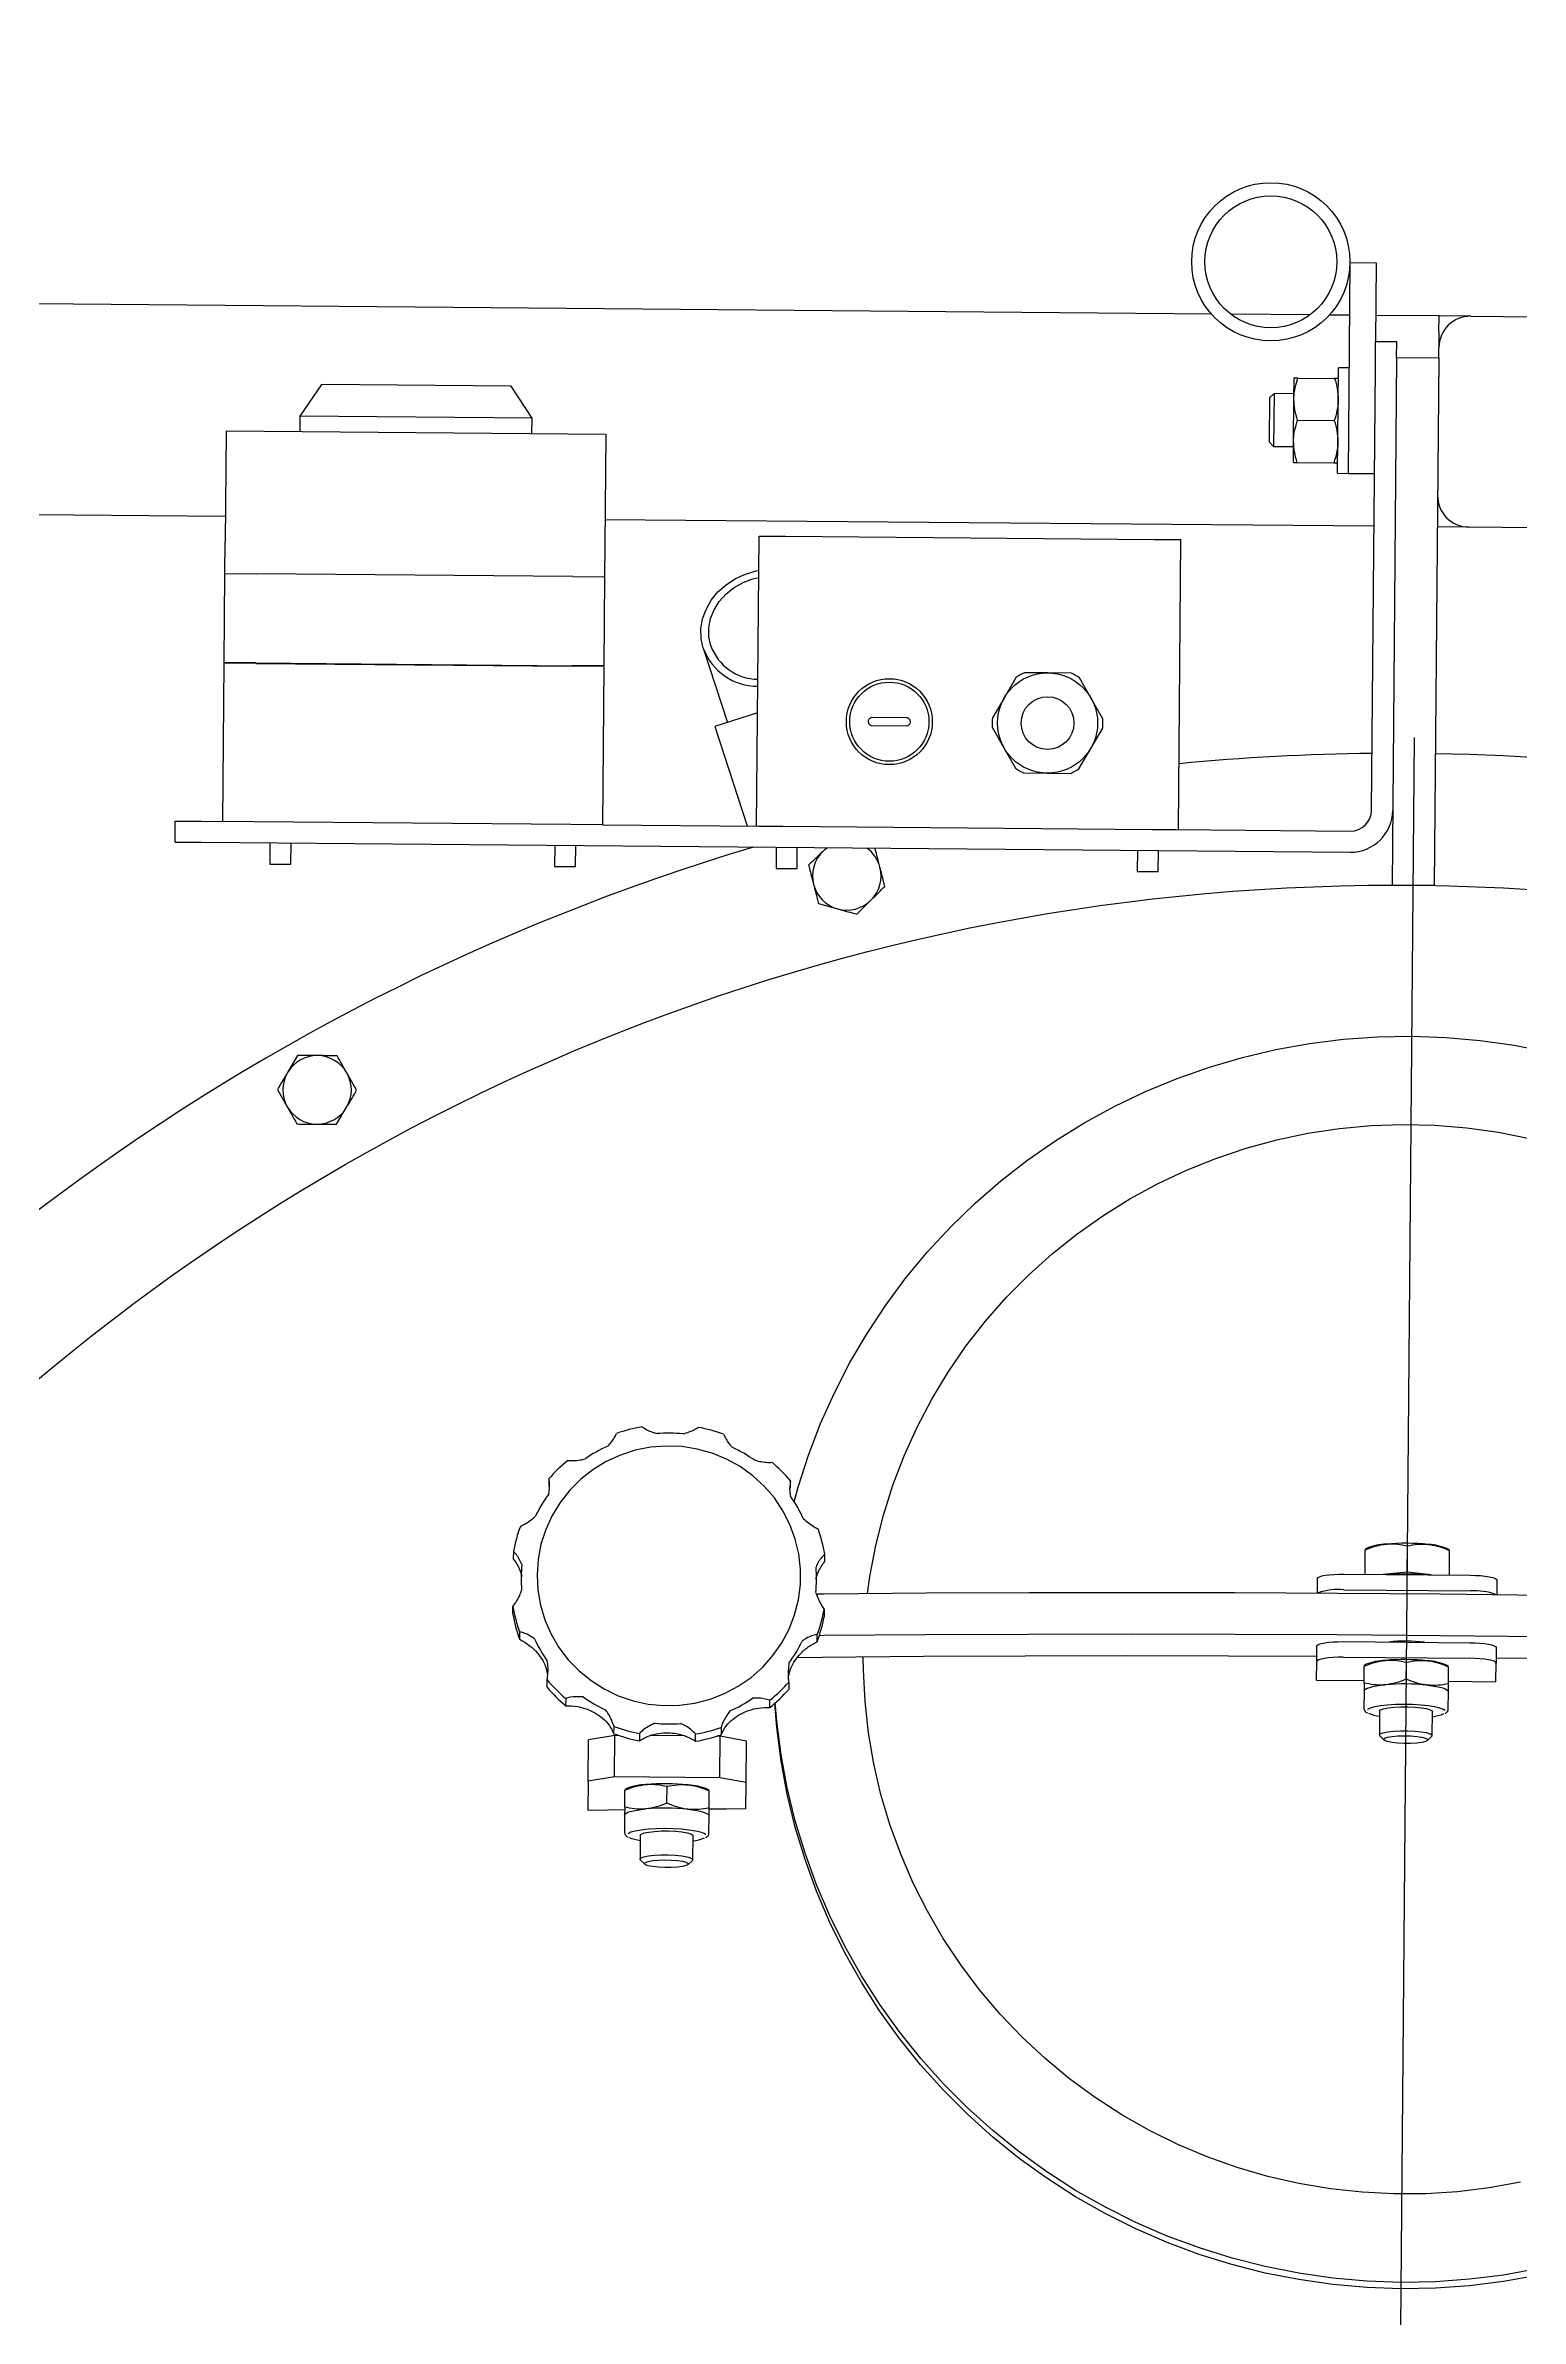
# Model space of a CAD drawing. Header units: inches. Extents: x -955375 to 106222, y -96450 to 64845.
# Drawn here: x 24399.4 to 24684.9, y 46325.5 to 46765.5 of the extents above; entities that cross this region are included whole.
import ezdxf

# ---------------------------------------------------------------- set-up
doc = ezdxf.new("R2010")
doc.units = ezdxf.units.IN
doc.header["$MEASUREMENT"] = 0
doc.linetypes.add('CONTINUA', pattern=[0])
doc.layers.add('ACHUTECH', color=24, linetype='Continuous', lineweight=18)
for name, color, linetype in [('DIBUJO', 2, 'Continuous'), ('GEOMETRIE', 7, 'Continuous'), ('MITTELKREUZE', 4, 'Continuous')]:
    doc.layers.add(name, color=color, linetype=linetype)
doc.styles.get("Standard").update_dxf_attribs({"font": 'isocp2.shx'})
doc.dimstyles.new('SUPERPEQUEÑA', dxfattribs={"dimtxt": 0.1, "dimasz": 0.05, "dimexe": 0.1, "dimexo": 0.15, "dimgap": 0.05, "dimtad": 1, "dimzin": 0, "dimdsep": 46, "dimtxsty": 'Standard', "dimblk1": 'CRUZZ', "dimblk2": 'CRUZZ', "dimsah": 1, "dimcen": 0.03, "dimse1": 1, "dimse2": 1, "dimclrd": 109, "dimclre": 4, "dimclrt": 173, "dimadec": 0, "dimazin": 0, "dimtfac": 1, "dimtix": 1, "dimtmove": 1, "dimatfit": 3, "dimldrblk": 'CRUZZ', "dimfxl": 1, "dimtolj": 1, "dimtzin": 0, "dimlwd": -1, "dimarcsym": 0})

# ---------------------------------------------------------------- blocks, each defined once
blk = doc.blocks.new('CRUZ')
at = {"layer": 'DIBUJO', "color": 7, "lineweight": -3}
for p, q in [((-0.22, 0), (0.22, 0)), ((0, 0.22), (0, -0.22))]:
    blk.add_line(p, q, dxfattribs=at)
at = {"layer": 'DIBUJO', "color": 7, "lineweight": -3, "const_width": 0.05}
blk.add_lwpolyline([(-0.03, 0, 1), (0.03, 0, 1)], format="xyb", close=True, dxfattribs=at)
blk = doc.blocks.new('CRUZZ')
at = {"layer": 'DIBUJO', "color": 3, "xscale": 10, "yscale": 10, "zscale": 10}
blk.add_blockref('CRUZ', (0, 0), dxfattribs=at)
blk = doc.blocks.new('*D185')
at = {"layer": 'ACHUTECH', "color": 7, "ltscale": 500, "transparency": 16777216}
blk.add_line((5118.65, 54499.15), (5118.65, 25409.93), dxfattribs=at)
at = {"layer": 'Defpoints', "color": 0, "linetype": 'CONTINUA', "ltscale": 500, "transparency": 16777216}
for p in [(26169.23, 54499.2), (5118.65, 25409.88), (6592.24, 25409.88)]:
    blk.add_point(p, dxfattribs=at)
at = {"layer": 'ACHUTECH', "color": 7, "linetype": 'CONTINUA', "ltscale": 500, "transparency": 16777216, "xscale": 0.05, "yscale": 0.05, "zscale": 0.05}
for p, rotation in [((5118.65, 54499.2), 90), ((5118.65, 25409.88), 270)]:
    blk.add_blockref('CRUZZ', p, dxfattribs=dict(at, rotation=rotation))
at = {"layer": 'ACHUTECH', "color": 7, "linetype": 'CONTINUA', "lineweight": 13, "ltscale": 500, "transparency": 16777216, "insert": (5118.56, 39954.54), "char_height": 0.15, "attachment_point": 5, "rotation": 90}
blk.add_mtext('\\A1;29089.32', dxfattribs=at)
blk = doc.blocks.new('SW_CENTERMARKSYMBOL_1')
at = {"layer": 'MITTELKREUZE', "color": 0, "linetype": 'Continuous'}
blk.add_line((0, -6), (0, -428), dxfattribs=at)

msp = doc.modelspace()

# ---------------------------------------------------------------- linework, layer by layer
at = {"layer": 'GEOMETRIE', "linetype": 'Continuous'}
for p, q in [((24651.905, 46723.49), (24651.554, 46682.664)), ((24651.905, 46723.49), (24657.008, 46723.447)), ((24657.008, 46723.447), (24656.877, 46708.137)), ((24625.096, 46713.513), (24143.09, 46717.657)), ((24644.162, 46713.35), (24628.852, 46713.481)), ((24651.817, 46713.284), (24647.919, 46713.317)), ((24669.169, 46713.135), (24656.921, 46713.24)), ((24669.142, 46710.073), (24669.116, 46707.011)), ((24669.142, 46710.073), (24669.169, 46713.135)), ((24675.293, 46713.082), (24669.169, 46713.135)), ((24675.293, 46713.082), (24744.698, 46712.485)), ((24656.833, 46703.033), (24656.877, 46708.137)), ((24660.959, 46708.101), (24656.877, 46708.137)), ((24660.933, 46705.039), (24660.056, 46602.972)), ((24660.933, 46705.039), (24660.959, 46708.101)), ((24669.099, 46704.969), (24660.933, 46705.039)), ((24669.099, 46704.969), (24668.221, 46602.902)), ((24669.099, 46704.969), (24669.116, 46707.011)), ((24641.062, 46697.044), (24641.097, 46701.127)), ((24641.826, 46701.121), (24648.941, 46701.06)), ((24649.513, 46682.681), (24649.688, 46703.095)), ((24651.73, 46703.077), (24649.688, 46703.095)), ((24656.097, 46617.461), (24656.833, 46703.033)), ((24452.82, 46699.847), (24448.685, 46693.758)), ((24489.564, 46699.531), (24452.82, 46699.847)), ((24493.594, 46693.372), (24489.564, 46699.531)), ((24636.368, 46697.258), (24636.295, 46688.746)), ((24637.223, 46698.098), (24636.368, 46697.258)), ((24637.223, 46698.098), (24637.135, 46687.891)), ((24641.071, 46698.065), (24637.223, 46698.098)), ((24640.992, 46688.879), (24641.062, 46697.044)), ((24448.685, 46693.758), (24448.658, 46690.696)), ((24493.594, 46693.372), (24448.685, 46693.758)), ((24493.568, 46690.31), (24493.594, 46693.372)), ((24641.756, 46692.955), (24648.871, 46692.894)), ((24434.369, 46690.819), (24434.185, 46669.385)), ((24507.857, 46690.187), (24434.369, 46690.819)), ((24507.857, 46690.187), (24507.673, 46668.753)), ((24636.295, 46688.746), (24637.135, 46687.891)), ((24637.135, 46687.891), (24640.983, 46687.858)), ((24640.957, 46684.796), (24640.992, 46688.879)), ((24641.686, 46684.79), (24648.801, 46684.729)), ((24649.513, 46682.681), (24651.554, 46682.664)), ((24651.554, 46682.664), (24656.657, 46682.62)), ((24434.227, 46674.324), (24142.739, 46676.83)), ((24656.57, 46672.413), (24507.715, 46673.693)), ((24537.063, 46614.401), (24537.545, 46670.538)), ((24537.545, 46670.538), (24542.649, 46670.494)), ((24542.649, 46670.494), (24614.096, 46669.88)), ((24614.096, 46669.88), (24619.199, 46669.836)), ((24618.716, 46613.699), (24619.199, 46669.836)), ((24674.942, 46672.255), (24668.818, 46672.308)), ((24744.347, 46671.659), (24674.942, 46672.255)), ((24434.132, 46663.261), (24434.185, 46669.385)), ((24507.673, 46668.753), (24507.62, 46662.629)), ((24433.984, 46646.011), (24434.132, 46663.261)), ((24434.132, 46663.261), (24440.256, 46663.208)), ((24501.496, 46662.682), (24440.256, 46663.208)), ((24501.496, 46662.682), (24507.62, 46662.629)), ((24507.62, 46662.629), (24507.472, 46645.38)), ((24526.747, 46648.804), (24531.424, 46634.426)), ((24433.72, 46615.289), (24433.983, 46645.909)), ((24440.107, 46645.857), (24433.983, 46645.909)), ((24440.108, 46645.959), (24433.984, 46646.011)), ((24434.085, 46645.908), (24434.086, 46646.01)), ((24440.107, 46645.857), (24501.347, 46645.33)), ((24440.108, 46645.959), (24501.348, 46645.432)), ((24507.471, 46645.278), (24501.347, 46645.33)), ((24507.472, 46645.38), (24501.348, 46645.432)), ((24507.471, 46645.278), (24507.208, 46614.657)), ((24507.369, 46645.278), (24507.37, 46645.38)), ((24587.336, 46643.185), (24585.019, 46639.252)), ((24593.458, 46644.028), (24588.894, 46644.067)), ((24598.023, 46643.989), (24593.458, 46644.028)), ((24601.814, 46639.108), (24599.566, 46643.08)), ((24585.019, 46639.252), (24582.703, 46635.319)), ((24604.062, 46635.135), (24601.814, 46639.108)), ((24537.251, 46636.321), (24528.997, 46633.636)), ((24566.079, 46635.332), (24559.444, 46635.389)), ((24528.997, 46633.636), (24535.249, 46614.416)), ((24559.431, 46633.858), (24566.066, 46633.801)), ((24582.688, 46633.528), (24584.936, 46629.556)), ((24601.731, 46629.411), (24604.047, 46633.345)), ((24584.936, 46629.556), (24587.184, 46625.583)), ((24599.414, 46625.478), (24601.731, 46629.411)), ((24588.727, 46624.675), (24593.292, 46624.635)), ((24593.292, 46624.635), (24597.856, 46624.596)), ((24424.499, 46611.285), (24424.534, 46615.368)), ((24424.534, 46615.368), (24429.637, 46615.324)), ((24429.637, 46615.324), (24433.72, 46615.289)), ((24439.844, 46615.236), (24433.72, 46615.289)), ((24501.084, 46614.71), (24439.844, 46615.236)), ((24507.208, 46614.657), (24501.084, 46614.71)), ((24507.208, 46614.657), (24537.489, 46614.397)), ((24537.489, 46614.397), (24542.166, 46614.357)), ((24542.166, 46614.357), (24613.613, 46613.743)), ((24613.613, 46613.743), (24618.29, 46613.703)), ((24618.29, 46613.703), (24651.98, 46613.413)), ((24424.499, 46611.285), (24429.602, 46611.241)), ((24429.602, 46611.241), (24651.944, 46609.33)), ((24442.871, 46611.127), (24442.836, 46607.045)), ((24446.918, 46607.01), (24446.953, 46611.092)), ((24497.987, 46610.654), (24497.952, 46606.571)), ((24502.034, 46606.536), (24502.07, 46610.619)), ((24540.855, 46610.285), (24540.82, 46606.202)), ((24544.903, 46606.167), (24544.938, 46610.25)), ((24550.591, 46610.201), (24549.865, 46609.488)), ((24610.771, 46609.684), (24610.736, 46605.602)), ((24614.819, 46605.566), (24614.854, 46609.649)), ((24442.836, 46607.045), (24446.918, 46607.01)), ((24497.952, 46606.571), (24502.034, 46606.536)), ((24540.82, 46606.202), (24544.903, 46606.167)), ((24610.736, 46605.602), (24614.819, 46605.566)), ((24549.052, 46599.386), (24552.744, 46598.363)), ((24556.435, 46597.34), (24559.167, 46600.025)), ((24668.221, 46602.902), (24660.056, 46602.972)), ((24448.22, 46569.986), (24446.276, 46566.685)), ((24459.654, 46563.253), (24457.767, 46566.587)), ((24444.332, 46563.385), (24446.219, 46560.051)), ((24455.766, 46556.652), (24457.71, 46559.952)), ((24496.861, 46488.031), (24496.849, 46486.614)), ((24543.615, 46486.212), (24543.628, 46487.629)), ((24489.988, 46473.967), (24489.976, 46472.549)), ((24550.246, 46472.031), (24550.258, 46473.449)), ((24654.826, 46469.541), (24654.867, 46474.303)), ((24655.26, 46474.632), (24654.868, 46474.424)), ((24662.995, 46469.939), (24663.039, 46475.051)), ((24671.199, 46474.284), (24670.81, 46474.498)), ((24671.157, 46469.401), (24671.198, 46474.162)), ((24645.608, 46465.931), (24645.632, 46468.734)), ((24650.743, 46469.577), (24675.239, 46469.366)), ((24662.995, 46469.939), (24658.323, 46469.511)), ((24667.659, 46469.431), (24662.995, 46469.939)), ((24680.335, 46468.436), (24680.311, 46465.632)), ((24489.884, 46461.856), (24489.896, 46463.274)), ((24550.166, 46462.756), (24550.154, 46461.338)), ((24650.717, 46466.561), (24675.213, 46466.35)), ((24491.177, 46458.401), (24491.165, 46456.983)), ((24548.79, 46456.488), (24548.802, 46457.906)), ((24645.494, 46452.652), (24645.52, 46455.667)), ((24650.631, 46456.509), (24675.127, 46456.299)), ((24680.223, 46455.369), (24680.197, 46452.353)), ((24645.464, 46449.107), (24645.494, 46452.652)), ((24650.605, 46453.494), (24675.101, 46453.283)), ((24654.645, 46448.499), (24654.673, 46451.787)), ((24655.066, 46452.116), (24654.674, 46451.908)), ((24662.817, 46449.247), (24662.846, 46452.535)), ((24671.005, 46451.768), (24670.617, 46451.982)), ((24670.976, 46448.359), (24671.004, 46451.646)), ((24680.166, 46448.809), (24680.197, 46452.353)), ((24496.515, 46447.675), (24496.527, 46449.093)), ((24500.11, 46445.504), (24500.098, 46444.086)), ((24539.636, 46443.746), (24539.649, 46445.164)), ((24543.293, 46448.691), (24543.281, 46447.273)), ((24645.463, 46449.045), (24645.464, 46449.107)), ((24645.463, 46449.045), (24654.649, 46448.966)), ((24654.632, 46446.962), (24654.603, 46443.585)), ((24670.934, 46443.444), (24670.963, 46446.822)), ((24670.98, 46448.825), (24680.166, 46448.747)), ((24680.166, 46448.747), (24680.166, 46448.809)), ((24657.66, 46443.056), (24657.621, 46438.422)), ((24667.827, 46438.334), (24667.867, 46442.968)), ((24504.432, 46429.486), (24504.501, 46437.527)), ((24509.612, 46438.37), (24504.501, 46437.527)), ((24509.455, 46438.658), (24509.468, 46440.076)), ((24509.543, 46430.328), (24509.612, 46438.37)), ((24510.302, 46438.364), (24509.612, 46438.37)), ((24514.393, 46438.731), (24514.381, 46437.313)), ((24523.172, 46438.253), (24516.409, 46438.311)), ((24525.239, 46437.22), (24525.251, 46438.638)), ((24530.025, 46438.194), (24529.335, 46438.2)), ((24529.956, 46430.153), (24530.025, 46438.194)), ((24535.121, 46437.264), (24530.025, 46438.194)), ((24530.199, 46439.898), (24530.187, 46438.48)), ((24535.052, 46429.223), (24535.121, 46437.264)), ((24657.699, 46438.265), (24658.526, 46437.45)), ((24666.905, 46437.378), (24667.746, 46438.179)), ((24504.432, 46429.486), (24504.383, 46423.847)), ((24509.543, 46430.328), (24504.432, 46429.486)), ((24529.956, 46430.153), (24509.543, 46430.328)), ((24511.534, 46424.465), (24511.562, 46427.753)), ((24511.955, 46428.082), (24511.563, 46427.874)), ((24519.706, 46425.213), (24519.735, 46428.501)), ((24527.894, 46427.734), (24527.506, 46427.948)), ((24527.865, 46424.324), (24527.893, 46427.612)), ((24535.052, 46429.223), (24529.956, 46430.153)), ((24535.008, 46424.126), (24535.052, 46429.223)), ((24511.521, 46422.928), (24511.492, 46419.551)), ((24514.549, 46419.022), (24514.509, 46414.388)), ((24524.716, 46414.3), (24524.756, 46418.934)), ((24527.822, 46419.41), (24527.851, 46422.788)), ((24514.588, 46414.231), (24515.415, 46413.415)), ((24523.794, 46413.343), (24524.635, 46414.145))]:
    msp.add_line(p, q, dxfattribs=at)
at = {"layer": 'GEOMETRIE', "linetype": 'Continuous', "flags": 128}
for points in [[(24526.747, 46648.804), (24526.338, 46650.652), (24526.291, 46652.561), (24526.606, 46654.475), (24527.273, 46656.339), (24528.275, 46658.101), (24529.582, 46659.708), (24531.156, 46661.115), (24532.953, 46662.282), (24534.919, 46663.174), (24537, 46663.767), (24537.488, 46663.858)], [(24528.203, 46649.277), (24527.832, 46650.999), (24527.817, 46652.777), (24528.158, 46654.554), (24528.843, 46656.273), (24529.85, 46657.878), (24531.148, 46659.319), (24532.694, 46660.549), (24534.439, 46661.528), (24536.327, 46662.226), (24537.476, 46662.494)], [(24549.865, 46609.488), (24550.522, 46610.055), (24550.723, 46610.2)], [(24544.336, 46483.595), (24545.112, 46486.383), (24547.112, 46492.612), (24549.453, 46498.724), (24552.126, 46504.702), (24555.123, 46510.529), (24558.437, 46516.188), (24562.057, 46521.661), (24565.972, 46526.934), (24570.172, 46531.99), (24574.643, 46536.814), (24579.373, 46541.393), (24584.349, 46545.713), (24589.554, 46549.762), (24594.974, 46553.526), (24600.594, 46556.997), (24606.396, 46560.162), (24612.363, 46563.013), (24618.479, 46565.542), (24624.725, 46567.742), (24631.083, 46569.605), (24637.533, 46571.126), (24644.059, 46572.301), (24650.639, 46573.126), (24657.255, 46573.6), (24663.887, 46573.72), (24670.517, 46573.486), (24677.124, 46572.899), (24683.689, 46571.96), (24690.193, 46570.673)], [(24558.514, 46465.845), (24558.982, 46469.138), (24560.116, 46475.113), (24561.603, 46481.013), (24563.439, 46486.816), (24565.618, 46492.503), (24568.133, 46498.054), (24570.973, 46503.45), (24574.131, 46508.673), (24577.594, 46513.704), (24581.351, 46518.526), (24585.389, 46523.122), (24589.695, 46527.478), (24594.252, 46531.576), (24599.046, 46535.405), (24604.059, 46538.949), (24609.276, 46542.198), (24614.677, 46545.139), (24620.244, 46547.763), (24625.958, 46550.061), (24631.799, 46552.025), (24637.748, 46553.648), (24643.783, 46554.924), (24649.883, 46555.849), (24656.028, 46556.419), (24662.197, 46556.634), (24668.368, 46556.492), (24674.52, 46555.993), (24680.632, 46555.14), (24686.682, 46553.934)], [(24494.568, 46469.467), (24494.722, 46466.493), (24495.231, 46463.558), (24496.09, 46460.703), (24497.285, 46457.968), (24498.8, 46455.391), (24500.614, 46453.009), (24502.702, 46450.855), (24505.034, 46448.958), (24507.576, 46447.347), (24510.295, 46446.043), (24513.151, 46445.065), (24516.104, 46444.426), (24519.113, 46444.136), (24522.135, 46444.198), (24525.129, 46444.612), (24528.052, 46445.372), (24530.864, 46446.467), (24533.524, 46447.881), (24535.995, 46449.596), (24538.243, 46451.587), (24540.236, 46453.825), (24541.946, 46456.28), (24543.349, 46458.917), (24544.426, 46461.699), (24545.161, 46464.587), (24545.544, 46467.54), (24545.57, 46470.517), (24545.237, 46473.477), (24544.552, 46476.377), (24543.523, 46479.177), (24542.166, 46481.838), (24540.498, 46484.322), (24538.544, 46486.594), (24536.33, 46488.623), (24533.889, 46490.38), (24531.254, 46491.84), (24528.462, 46492.983), (24525.552, 46493.793), (24522.566, 46494.258), (24519.545, 46494.372), (24516.531, 46494.134), (24513.567, 46493.546), (24510.695, 46492.617), (24507.955, 46491.36), (24505.384, 46489.793), (24503.021, 46487.937), (24500.897, 46485.819), (24499.042, 46483.468), (24497.482, 46480.917), (24496.24, 46478.203), (24495.333, 46475.363), (24494.773, 46472.438), (24494.568, 46469.467)], [(24645.632, 46468.734), (24645.732, 46468.906), (24646.024, 46469.07), (24646.497, 46469.219), (24647.132, 46469.348), (24647.907, 46469.452), (24648.79, 46469.526), (24649.747, 46469.568), (24650.743, 46469.577)], [(24675.239, 46469.366), (24676.235, 46469.34), (24677.192, 46469.282), (24678.073, 46469.192), (24678.846, 46469.075), (24679.479, 46468.936), (24679.95, 46468.778), (24680.239, 46468.61), (24680.335, 46468.436)], [(24548.626, 46465.76), (24550.069, 46465.773), (24569.914, 46465.924), (24589.789, 46466.014), (24609.687, 46466.04), (24629.602, 46466.004), (24649.526, 46465.906), (24669.455, 46465.746), (24689.381, 46465.523), (24709.298, 46465.238), (24729.199, 46464.891), (24749.079, 46464.482), (24768.93, 46464.011), (24788.746, 46463.478)], [(24549.223, 46457.725), (24550, 46457.732), (24569.845, 46457.883), (24589.72, 46457.972), (24609.618, 46457.999), (24629.532, 46457.963), (24649.457, 46457.865), (24669.386, 46457.705), (24689.312, 46457.482), (24709.229, 46457.197), (24729.13, 46456.85), (24749.01, 46456.441), (24768.861, 46455.97), (24788.677, 46455.437)], [(24645.52, 46455.667), (24645.619, 46455.839), (24645.911, 46456.003), (24646.384, 46456.152), (24647.02, 46456.281), (24647.794, 46456.384), (24648.677, 46456.459), (24649.635, 46456.501), (24650.631, 46456.509)], [(24675.127, 46456.299), (24676.122, 46456.273), (24677.079, 46456.215), (24677.961, 46456.125), (24678.733, 46456.008), (24679.367, 46455.869), (24679.837, 46455.711), (24680.126, 46455.543), (24680.223, 46455.369)], [(24645.502, 46453.635), (24628.414, 46453.711), (24608.714, 46453.74), (24589.032, 46453.707), (24569.373, 46453.611), (24549.746, 46453.453), (24544.926, 46453.405)], [(24684.945, 46351.87), (24678.875, 46350.769), (24672.75, 46350.021), (24666.59, 46349.628), (24660.417, 46349.592), (24654.253, 46349.913), (24648.119, 46350.589), (24642.035, 46351.619), (24636.023, 46352.998), (24630.104, 46354.723), (24624.297, 46356.787), (24618.623, 46359.182), (24613.102, 46361.902), (24607.752, 46364.936), (24602.592, 46368.274), (24597.64, 46371.904), (24592.913, 46375.814), (24588.427, 46379.99), (24584.197, 46384.419), (24580.239, 46389.084), (24576.565, 46393.97), (24573.189, 46399.06), (24570.121, 46404.336), (24567.374, 46409.78), (24564.955, 46415.374), (24562.874, 46421.097), (24561.138, 46426.931), (24559.752, 46432.855), (24558.722, 46438.849), (24558.051, 46444.892), (24557.741, 46450.964), (24557.718, 46453.525)], [(24650.605, 46453.494), (24649.609, 46453.485), (24648.651, 46453.443), (24647.768, 46453.369), (24646.994, 46453.265), (24646.358, 46453.137), (24645.885, 46452.987), (24645.594, 46452.824), (24645.494, 46452.652)], [(24680.197, 46452.353), (24680.1, 46452.527), (24679.811, 46452.696), (24679.341, 46452.853), (24678.707, 46452.993), (24677.935, 46453.11), (24677.053, 46453.199), (24676.097, 46453.258), (24675.101, 46453.283)], [(24785.856, 46451.235), (24766.252, 46451.761), (24746.613, 46452.226), (24726.946, 46452.629), (24707.257, 46452.97), (24687.553, 46453.249), (24680.205, 46453.337)], [(24654.632, 46446.962), (24654.703, 46447.147), (24654.913, 46447.327), (24655.258, 46447.499), (24655.732, 46447.662), (24656.327, 46447.811), (24657.032, 46447.944), (24657.836, 46448.06), (24658.725, 46448.155)], [(24666.89, 46448.085), (24667.778, 46447.974), (24668.58, 46447.845), (24669.283, 46447.699), (24669.875, 46447.54), (24670.346, 46447.37), (24670.687, 46447.191), (24670.894, 46447.007), (24670.963, 46446.822)], [(24688.157, 46333.833), (24681.632, 46332.658), (24675.052, 46331.833), (24668.436, 46331.359), (24661.803, 46331.239), (24655.174, 46331.473), (24648.567, 46332.06), (24642.002, 46332.999), (24635.498, 46334.286), (24629.074, 46335.918), (24622.749, 46337.889), (24616.542, 46340.196), (24610.471, 46342.83), (24604.553, 46345.783), (24598.806, 46349.048), (24593.247, 46352.614), (24587.892, 46356.472), (24582.757, 46360.609), (24577.857, 46365.014), (24573.207, 46369.673), (24568.819, 46374.574), (24564.706, 46379.701), (24560.882, 46385.04), (24557.357, 46390.575), (24554.141, 46396.29), (24551.244, 46402.168), (24548.675, 46408.191), (24546.44, 46414.343), (24544.546, 46420.604), (24543, 46426.958), (24541.805, 46433.384), (24540.965, 46439.864), (24540.582, 46444.552)], [(24688.168, 46335.074), (24681.643, 46333.899), (24675.062, 46333.073), (24668.446, 46332.6), (24661.814, 46332.48), (24655.184, 46332.714), (24648.577, 46333.301), (24642.012, 46334.239), (24635.508, 46335.526), (24629.085, 46337.158), (24622.76, 46339.13), (24616.553, 46341.436), (24610.481, 46344.07), (24604.564, 46347.024), (24598.817, 46350.289), (24593.258, 46353.855), (24587.903, 46357.712), (24582.768, 46361.849), (24577.868, 46366.254), (24573.217, 46370.914), (24568.829, 46375.815), (24564.717, 46380.942), (24560.893, 46386.281), (24557.368, 46391.816), (24554.152, 46397.531), (24551.255, 46403.408), (24548.685, 46409.432), (24546.45, 46415.583), (24544.557, 46421.845), (24543.011, 46428.198), (24541.816, 46434.625), (24540.976, 46441.105), (24540.67, 46444.631)], [(24670.317, 46443.165), (24670.022, 46443.374), (24669.329, 46443.641), (24668.329, 46443.878), (24667.069, 46444.075), (24665.608, 46444.223), (24664.014, 46444.313), (24662.361, 46444.343), (24660.727, 46444.31), (24659.188, 46444.217), (24657.817, 46444.068), (24656.677, 46443.869), (24655.821, 46443.63), (24655.29, 46443.362), (24655.289, 46443.361)], [(24657.66, 46443.056), (24657.852, 46443.293), (24658.407, 46443.51), (24659.286, 46443.69), (24660.423, 46443.819), (24661.733, 46443.889), (24663.12, 46443.893), (24664.48, 46443.832), (24665.713, 46443.711), (24666.727, 46443.537), (24667.448, 46443.325), (24667.821, 46443.089), (24667.867, 46442.968)], [(24657.699, 46438.265), (24657.621, 46438.422), (24657.812, 46438.66), (24658.368, 46438.876), (24659.246, 46439.056), (24660.383, 46439.185), (24661.693, 46439.255), (24663.08, 46439.259), (24664.44, 46439.199), (24665.673, 46439.077), (24666.688, 46438.903), (24667.408, 46438.691), (24667.781, 46438.455), (24667.779, 46438.214), (24667.746, 46438.179)], [(24658.461, 46437.581), (24658.652, 46437.797), (24659.204, 46437.99), (24660.068, 46438.145), (24661.168, 46438.245), (24662.405, 46438.284), (24663.67, 46438.256), (24664.85, 46438.166), (24665.841, 46438.02), (24666.554, 46437.832), (24666.926, 46437.618), (24666.925, 46437.398), (24666.549, 46437.19), (24665.833, 46437.014), (24664.839, 46436.886), (24663.658, 46436.815), (24662.392, 46436.81), (24661.156, 46436.869), (24660.058, 46436.989), (24659.197, 46437.158), (24658.648, 46437.361), (24658.461, 46437.581)], [(24511.523, 46423.923), (24508.208, 46423.888), (24504.383, 46423.847)], [(24511.521, 46422.928), (24511.592, 46423.112), (24511.802, 46423.292), (24512.147, 46423.465), (24512.621, 46423.627), (24513.215, 46423.777), (24513.921, 46423.91), (24514.725, 46424.025), (24515.614, 46424.121)], [(24523.779, 46424.051), (24524.666, 46423.94), (24525.468, 46423.811), (24526.171, 46423.665), (24526.764, 46423.506), (24527.235, 46423.335), (24527.576, 46423.157), (24527.783, 46422.973), (24527.851, 46422.788)], [(24535.008, 46424.126), (24531.176, 46424.098), (24527.856, 46424.071)], [(24527.206, 46419.131), (24526.911, 46419.34), (24526.218, 46419.607), (24525.218, 46419.844), (24523.958, 46420.041), (24522.497, 46420.188), (24520.902, 46420.279), (24519.25, 46420.309), (24517.616, 46420.276), (24516.077, 46420.183), (24514.706, 46420.033), (24513.565, 46419.835), (24512.71, 46419.596), (24512.179, 46419.328), (24512.178, 46419.327)], [(24514.549, 46419.022), (24514.741, 46419.259), (24515.296, 46419.476), (24516.175, 46419.655), (24517.312, 46419.785), (24518.622, 46419.854), (24520.009, 46419.859), (24521.369, 46419.798), (24522.602, 46419.676), (24523.616, 46419.503), (24524.337, 46419.291), (24524.71, 46419.055), (24524.756, 46418.934)], [(24514.588, 46414.231), (24514.509, 46414.388), (24514.701, 46414.625), (24515.256, 46414.842), (24516.135, 46415.022), (24517.272, 46415.151), (24518.582, 46415.221), (24519.969, 46415.225), (24521.329, 46415.164), (24522.562, 46415.043), (24523.576, 46414.869), (24524.297, 46414.657), (24524.67, 46414.421), (24524.668, 46414.18), (24524.635, 46414.145)], [(24515.349, 46413.546), (24515.54, 46413.762), (24516.093, 46413.956), (24516.957, 46414.11), (24518.057, 46414.211), (24519.294, 46414.249), (24520.559, 46414.222), (24521.739, 46414.131), (24522.73, 46413.986), (24523.443, 46413.797), (24523.815, 46413.584), (24523.813, 46413.363), (24523.438, 46413.156), (24522.721, 46412.98), (24521.728, 46412.851), (24520.547, 46412.781), (24519.281, 46412.775), (24518.045, 46412.835), (24516.947, 46412.955), (24516.085, 46413.124), (24515.537, 46413.327), (24515.349, 46413.546)]]:
    msp.add_lwpolyline(points, dxfattribs=at)
at = {"layer": 'GEOMETRIE', "linetype": 'Continuous'}
for centre, radius in [((24636.595, 46723.622), 15.311), ((24636.595, 46723.622), 12.759), ((24593.375, 46634.332), 9.697), ((24562.755, 46634.595), 8.319), ((24562.755, 46634.595), 7.655), ((24593.375, 46634.332), 5.104), ((24660.629, 46194.668), 408.284)]:
    msp.add_circle(centre, radius, dxfattribs=at)
for centre, radius, start, end in [((24675.24, 46706.958), 6.124, 89.50752, 179.50752), ((24674.994, 46678.379), 6.124, 179.50752, 269.50752), ((24537.235, 46652.609), 11.157, 199.93957, 270.3079), ((24537.437, 46652.644), 9.829, 200.03198, 269.24249), ((24593.375, 46634.332), 10.717, 114.71629, 124.29876), ((24593.375, 46634.332), 10.717, 54.71629, 64.29876), ((24593.375, 46634.332), 10.717, 174.71629, 184.29876), ((24593.375, 46634.332), 10.717, 354.71629, 4.29876), ((24593.375, 46634.332), 10.717, 234.71629, 244.29876), ((24593.375, 46634.332), 10.717, 294.71629, 304.29876), ((24660.629, 46194.668), 433.801, 90.5861, 95.52988), ((24660.629, 46194.668), 433.801, 339.7576, 88.96826), ((24652.015, 46617.496), 8.166, 269.50752, 359.50752), ((24652.015, 46617.496), 4.083, 269.50752, 359.50752), ((24660.629, 46194.668), 433.801, 106.63113, 268.96826), ((24554.516, 46604.756), 6.635, 134.50752, 194.50752), ((24554.516, 46604.756), 6.635, 14.50752, 54.15246), ((24554.516, 46604.756), 6.635, 314.50752, 14.50752), ((24554.516, 46604.756), 6.635, 194.50752, 254.50752), ((24554.516, 46604.756), 6.635, 254.50752, 314.50752), ((24451.993, 46563.319), 6.635, 89.50752, 149.50752), ((24451.993, 46563.319), 6.635, 29.50752, 89.50752), ((24451.993, 46563.319), 6.635, 149.50752, 209.50752), ((24451.993, 46563.319), 6.635, 329.50752, 29.50752), ((24451.993, 46563.319), 6.635, 209.50752, 269.50752), ((24451.993, 46563.319), 6.635, 269.50752, 329.50752), ((24520.054, 46467.518), 30.998, 99.56592, 109.01346), ((24520.086, 46467.518), 30.998, 70.00158, 79.44913), ((24519.968, 46468.15), 28.692, 114.1073, 124.15105), ((24520.073, 46467.843), 29.019, 84.52344, 94.49161), ((24520.182, 46468.148), 28.692, 54.864, 64.90775), ((24519.749, 46468.034), 30.393, 129.28269, 138.85526), ((24520.4, 46468.028), 30.393, 40.15978, 49.73236), ((24519.521, 46468.612), 28.043, 144.02708, 154.22546), ((24520.637, 46468.603), 28.043, 24.78959, 34.98797), ((24519.247, 46468.353), 29.792, 159.43631, 169.13726), ((24520.907, 46468.338), 29.792, 9.87779, 19.57874), ((24519.22, 46468.723), 27.72, 174.36878, 184.64627), ((24659.361, 46464.099), 11.303, 92.03753, 111.27497), ((24662.67, 46432.1), 43.453, 84.11613, 94.89892), ((24666.529, 46464.037), 11.303, 67.74007, 86.97751), ((24520.94, 46468.709), 27.72, 354.36878, 4.64627), ((24662.643, 46428.997), 40.604, 84.95136, 94.06369), ((24519.247, 46468.384), 29.792, 189.87779, 199.57874), ((24520.908, 46468.37), 29.792, 339.43631, 349.13726), ((24649.596, 46455.566), 11.052, 84.17768, 110.32814), ((24675.851, 46453.302), 13.064, 70.72806, 92.79622), ((24519.235, 46466.967), 29.792, 189.87779, 199.57874), ((24520.895, 46466.952), 29.792, 339.43631, 349.13726), ((24519.523, 46468.829), 28.043, 204.78959, 214.98797), ((24520.639, 46468.82), 28.043, 324.02708, 334.22546), ((24662.644, 46429.022), 27.601, 82.29931, 96.71573), ((24659.168, 46441.583), 11.303, 92.03753, 111.27497), ((24662.477, 46409.585), 43.453, 84.11613, 94.89892), ((24666.335, 46441.522), 11.303, 67.74007, 86.97751), ((24519.742, 46467.277), 30.393, 220.15978, 229.73236), ((24519.755, 46468.695), 30.393, 220.15978, 229.73236), ((24519.978, 46469.284), 28.692, 234.864, 244.90775), ((24520.192, 46469.282), 28.692, 294.1073, 304.15105), ((24520.393, 46467.271), 30.393, 309.28269, 318.85526), ((24520.405, 46468.689), 30.393, 309.28269, 318.85526), ((24662.436, 46404.86), 43.453, 84.11613, 94.89892), ((24520.088, 46469.589), 29.019, 264.52344, 274.49161), ((24658.499, 46449.411), 7.395, 246.17381, 263.41924), ((24667.206, 46448.977), 7.03, 275.32394, 294.23032), ((24520.057, 46467.787), 30.998, 250.00158, 259.44913), ((24520.069, 46469.205), 30.998, 250.00158, 259.44913), ((24520.088, 46467.787), 30.998, 279.56592, 289.01346), ((24520.1, 46469.204), 30.998, 279.56592, 289.01346), ((24516.056, 46417.549), 11.303, 92.03753, 111.27497), ((24519.365, 46385.55), 43.453, 84.11613, 94.89892), ((24523.224, 46417.487), 11.303, 67.74007, 86.97751), ((24519.325, 46380.826), 43.453, 84.11613, 94.89892), ((24515.388, 46425.377), 7.395, 246.17381, 263.41924), ((24524.095, 46424.943), 7.03, 275.32394, 294.23032)]:
    msp.add_arc(centre, radius, start, end, dxfattribs=at)
for points, knots in [([(24641.062, 46697.044), (24641.064, 46697.141), (24641.077, 46697.874), (24641.248, 46699.254), (24641.632, 46700.495), (24641.826, 46701.121)], [0, 0, 0, 0, 0.07008577, 0.53078223, 1, 1, 1, 1]), ([(24641.826, 46701.121), (24641.716, 46701.122), (24641.289, 46701.125), (24641.179, 46701.126), (24641.097, 46701.127)], [0, 0, 0, 0, 0.2575513, 1, 1, 1, 1]), ([(24648.941, 46701.06), (24649.139, 46700.395), (24649.539, 46699.053), (24649.603, 46697.669), (24649.636, 46696.971)], [0, 0, 0, 0, 0.495458, 1, 1, 1, 1]), ([(24649.671, 46701.053), (24649.589, 46701.054), (24649.479, 46701.055), (24649.051, 46701.059), (24648.941, 46701.06)], [0, 0, 0, 0, 0.7424487, 1, 1, 1, 1]), ([(24641.756, 46692.955), (24641.558, 46693.62), (24641.158, 46694.962), (24641.094, 46696.346), (24641.062, 46697.044)], [0, 0, 0, 0, 0.495458, 1, 1, 1, 1]), ([(24649.636, 46696.971), (24649.634, 46696.874), (24649.621, 46696.141), (24649.45, 46694.761), (24649.065, 46693.52), (24648.871, 46692.894)], [0, 0, 0, 0, 0.0700858, 0.5307822, 1, 1, 1, 1]), ([(24640.992, 46688.879), (24640.993, 46688.976), (24641.006, 46689.708), (24641.177, 46691.089), (24641.562, 46692.329), (24641.756, 46692.955)], [0, 0, 0, 0, 0.0700858, 0.5307822, 1, 1, 1, 1]), ([(24648.871, 46692.894), (24649.069, 46692.229), (24649.469, 46690.888), (24649.533, 46689.504), (24649.565, 46688.805)], [0, 0, 0, 0, 0.495458, 1, 1, 1, 1]), ([(24641.686, 46684.79), (24641.488, 46685.455), (24641.088, 46686.797), (24641.024, 46688.181), (24640.992, 46688.879)], [0, 0, 0, 0, 0.495458, 1, 1, 1, 1]), ([(24649.565, 46688.805), (24649.564, 46688.708), (24649.551, 46687.976), (24649.38, 46686.595), (24648.995, 46685.355), (24648.801, 46684.729)], [0, 0, 0, 0, 0.0700858, 0.5307822, 1, 1, 1, 1]), ([(24640.957, 46684.796), (24641.038, 46684.795), (24641.148, 46684.795), (24641.576, 46684.791), (24641.686, 46684.79)], [0, 0, 0, 0, 0.7424487, 1, 1, 1, 1]), ([(24648.801, 46684.729), (24648.911, 46684.728), (24649.339, 46684.724), (24649.449, 46684.723), (24649.53, 46684.723)], [0, 0, 0, 0, 0.2575513, 1, 1, 1, 1]), ([(24559.444, 46635.389), (24559.357, 46635.381), (24559.183, 46635.365), (24558.951, 46635.232), (24558.775, 46635.036), (24558.676, 46634.792), (24558.663, 46634.532), (24558.736, 46634.283), (24558.886, 46634.072), (24559.097, 46633.922), (24559.291, 46633.864), (24559.404, 46633.859), (24559.431, 46633.858)], [0, 0, 0, 0, 0.1092085, 0.2185257, 0.3271281, 0.4342562, 0.5400293, 0.645169, 0.7506523, 0.857293, 0.9654118, 1, 1, 1, 1]), ([(24566.066, 46633.801), (24566.153, 46633.809), (24566.327, 46633.824), (24566.559, 46633.957), (24566.735, 46634.154), (24566.834, 46634.398), (24566.847, 46634.658), (24566.774, 46634.906), (24566.624, 46635.117), (24566.413, 46635.268), (24566.219, 46635.326), (24566.106, 46635.331), (24566.079, 46635.332)], [0, 0, 0, 0, 0.1092085, 0.2185257, 0.3271281, 0.4342562, 0.5400293, 0.645169, 0.7506523, 0.857293, 0.9654118, 1, 1, 1, 1]), ([(24549.865, 46609.488), (24549.8, 46609.424), (24548.878, 46608.518), (24547.974, 46607.629), (24547.133, 46606.803)], [0, 0, 0, 0, 0.0702148, 1, 1, 1, 1]), ([(24560.939, 46606.418), (24560.852, 46606.756), (24560.527, 46608.011), (24560.211, 46609.233), (24559.979, 46610.127)], [0, 0, 0, 0, 0.2686336, 1, 1, 1, 1]), ([(24547.133, 46606.803), (24547.364, 46605.909), (24547.681, 46604.687), (24548.005, 46603.432), (24548.093, 46603.094)], [0, 0, 0, 0, 0.73136639, 1, 1, 1, 1]), ([(24561.898, 46602.71), (24561.818, 46603.021), (24561.505, 46604.23), (24561.18, 46605.486), (24560.939, 46606.418)], [0, 0, 0, 0, 0.25755135, 1, 1, 1, 1]), ([(24548.093, 46603.094), (24548.334, 46602.162), (24548.659, 46600.906), (24548.972, 46599.697), (24549.052, 46599.386)], [0, 0, 0, 0, 0.7424487, 1, 1, 1, 1]), ([(24559.167, 46600.025), (24559.231, 46600.089), (24560.154, 46600.995), (24561.058, 46601.884), (24561.898, 46602.71)], [0, 0, 0, 0, 0.0702148, 1, 1, 1, 1]), ([(24552.744, 46598.363), (24552.831, 46598.339), (24554.078, 46597.993), (24555.299, 46597.655), (24556.435, 46597.34)], [0, 0, 0, 0, 0.0702148, 1, 1, 1, 1]), ([(24452.05, 46569.953), (24451.087, 46569.962), (24449.79, 46569.973), (24448.541, 46569.983), (24448.22, 46569.986)], [0, 0, 0, 0, 0.7424487, 1, 1, 1, 1]), ([(24455.88, 46569.92), (24454.957, 46569.928), (24453.695, 46569.939), (24452.398, 46569.95), (24452.05, 46569.953)], [0, 0, 0, 0, 0.7313664, 1, 1, 1, 1]), ([(24457.767, 46566.587), (24457.722, 46566.666), (24457.085, 46567.791), (24456.461, 46568.895), (24455.88, 46569.92)], [0, 0, 0, 0, 0.0702148, 1, 1, 1, 1]), ([(24446.276, 46566.685), (24446.23, 46566.607), (24445.573, 46565.493), (24444.93, 46564.4), (24444.332, 46563.385)], [0, 0, 0, 0, 0.07021477, 1, 1, 1, 1]), ([(24446.219, 46560.051), (24446.264, 46559.972), (24446.901, 46558.846), (24447.525, 46557.743), (24448.106, 46556.717)], [0, 0, 0, 0, 0.0702148, 1, 1, 1, 1]), ([(24457.71, 46559.952), (24457.756, 46560.031), (24458.412, 46561.145), (24459.056, 46562.237), (24459.654, 46563.253)], [0, 0, 0, 0, 0.07021477, 1, 1, 1, 1]), ([(24448.106, 46556.717), (24448.427, 46556.715), (24449.676, 46556.704), (24450.973, 46556.693), (24451.936, 46556.685)], [0, 0, 0, 0, 0.2575513, 1, 1, 1, 1]), ([(24451.936, 46556.685), (24452.284, 46556.682), (24453.581, 46556.67), (24454.843, 46556.66), (24455.766, 46556.652)], [0, 0, 0, 0, 0.2686336, 1, 1, 1, 1]), ([(24514.903, 46498.085), (24515.517, 46497.706), (24516.357, 46497.186), (24517.494, 46496.86), (24517.8, 46496.772)], [0, 0, 0, 0, 0.7311534, 1, 1, 1, 1]), ([(24522.842, 46496.729), (24523.646, 46496.984), (24524.747, 46497.332), (24525.546, 46497.852), (24525.762, 46497.992)], [0, 0, 0, 0, 0.7303251, 1, 1, 1, 1]), ([(24508.249, 46494.34), (24508.778, 46494.946), (24509.502, 46495.777), (24509.859, 46496.602), (24509.955, 46496.825)], [0, 0, 0, 0, 0.7303251, 1, 1, 1, 1]), ([(24530.687, 46496.647), (24530.975, 46496.03), (24531.368, 46495.186), (24532.142, 46494.356), (24532.35, 46494.133)], [0, 0, 0, 0, 0.7311534, 1, 1, 1, 1]), ([(24500.506, 46491.559), (24501.281, 46491.546), (24502.342, 46491.527), (24503.539, 46491.817), (24503.861, 46491.895)], [0, 0, 0, 0, 0.7311534, 1, 1, 1, 1]), ([(24536.695, 46491.612), (24537.558, 46491.427), (24538.74, 46491.172), (24539.767, 46491.209), (24540.044, 46491.219)], [0, 0, 0, 0, 0.7303251, 1, 1, 1, 1]), ([(24496.826, 46485.085), (24496.938, 46485.861), (24497.092, 46486.924), (24496.91, 46487.796), (24496.861, 46488.031)], [0, 0, 0, 0, 0.7303251, 1, 1, 1, 1]), ([(24543.628, 46487.629), (24543.512, 46486.967), (24543.355, 46486.062), (24543.558, 46484.975), (24543.612, 46484.682)], [0, 0, 0, 0, 0.73115344, 1, 1, 1, 1]), ([(24491.353, 46478.817), (24492.082, 46479.201), (24493.081, 46479.725), (24494.017, 46480.577), (24494.268, 46480.806)], [0, 0, 0, 0, 0.7311534, 1, 1, 1, 1]), ([(24546.096, 46480.361), (24546.787, 46479.764), (24547.734, 46478.948), (24548.713, 46478.455), (24548.977, 46478.322)], [0, 0, 0, 0, 0.7303251, 1, 1, 1, 1]), ([(24489.976, 46472.549), (24490.454, 46471.861), (24491.148, 46470.861), (24491.503, 46469.551), (24491.614, 46469.143)], [0, 0, 0, 0, 0.6880865, 1, 1, 1, 1]), ([(24491.634, 46471.443), (24491.299, 46472.161), (24490.841, 46473.144), (24490.169, 46473.792), (24489.988, 46473.967)], [0, 0, 0, 0, 0.7303251, 1, 1, 1, 1]), ([(24548.549, 46468.654), (24548.69, 46469.121), (24549.081, 46470.417), (24549.791, 46471.401), (24550.246, 46472.031)], [0, 0, 0, 0, 0.36005267, 1, 1, 1, 1]), ([(24550.258, 46473.449), (24549.771, 46472.946), (24549.105, 46472.259), (24548.683, 46471.23), (24548.569, 46470.954)], [0, 0, 0, 0, 0.7311534, 1, 1, 1, 1]), ([(24654.867, 46474.303), (24655.532, 46474.564), (24656.875, 46475.092), (24658.26, 46475.293), (24658.959, 46475.395)], [0, 0, 0, 0, 0.495458, 1, 1, 1, 1]), ([(24658.959, 46475.395), (24659.056, 46475.403), (24659.789, 46475.464), (24661.171, 46475.433), (24662.413, 46475.179), (24663.039, 46475.051)], [0, 0, 0, 0, 0.0700858, 0.5307822, 1, 1, 1, 1]), ([(24663.039, 46475.051), (24663.703, 46475.18), (24665.044, 46475.439), (24666.427, 46475.363), (24667.125, 46475.325)], [0, 0, 0, 0, 0.495458, 1, 1, 1, 1]), ([(24667.125, 46475.325), (24667.221, 46475.313), (24667.953, 46475.227), (24669.333, 46474.92), (24670.572, 46474.416), (24671.198, 46474.162)], [0, 0, 0, 0, 0.0700858, 0.5307822, 1, 1, 1, 1]), ([(24489.896, 46463.274), (24490.385, 46463.978), (24491.053, 46464.942), (24491.477, 46466.152), (24491.591, 46466.478)], [0, 0, 0, 0, 0.7311534, 1, 1, 1, 1]), ([(24548.526, 46465.988), (24548.86, 46465.122), (24549.317, 46463.934), (24549.986, 46463.006), (24550.166, 46462.756)], [0, 0, 0, 0, 0.7303251, 1, 1, 1, 1]), ([(24494.064, 46457.071), (24493.372, 46457.519), (24492.424, 46458.131), (24491.442, 46458.344), (24491.177, 46458.401)], [0, 0, 0, 0, 0.7303251, 1, 1, 1, 1]), ([(24491.165, 46456.983), (24491.868, 46456.591), (24493.082, 46455.915), (24494.638, 46454.395), (24495.706, 46452.867), (24496.398, 46451.366), (24496.525, 46450.476), (24496.584, 46450.056)], [0, 0, 0, 0, 0.2853259, 0.4930587, 0.6682637, 0.8436401, 1, 1, 1, 1]), ([(24543.194, 46449.462), (24543.283, 46449.971), (24543.454, 46450.952), (24544.225, 46452.532), (24545.359, 46454.059), (24546.93, 46455.502), (24548.131, 46456.138), (24548.79, 46456.488)], [0, 0, 0, 0, 0.1846971, 0.3559639, 0.5273981, 0.7405959, 1, 1, 1, 1]), ([(24548.802, 46457.906), (24548.074, 46457.724), (24547.078, 46457.476), (24546.143, 46456.806), (24545.892, 46456.626)], [0, 0, 0, 0, 0.7311534, 1, 1, 1, 1]), ([(24496.527, 46449.093), (24496.644, 46449.957), (24496.803, 46451.139), (24496.602, 46452.408), (24496.548, 46452.749)], [0, 0, 0, 0, 0.73115344, 1, 1, 1, 1]), ([(24543.334, 46452.347), (24543.221, 46451.422), (24543.065, 46450.155), (24543.245, 46449.002), (24543.293, 46448.691)], [0, 0, 0, 0, 0.7303251, 1, 1, 1, 1]), ([(24654.673, 46451.787), (24655.339, 46452.048), (24656.682, 46452.576), (24658.067, 46452.778), (24658.766, 46452.879)], [0, 0, 0, 0, 0.495458, 1, 1, 1, 1]), ([(24658.766, 46452.879), (24658.863, 46452.887), (24659.596, 46452.948), (24660.978, 46452.918), (24662.219, 46452.664), (24662.846, 46452.535)], [0, 0, 0, 0, 0.0700858, 0.5307822, 1, 1, 1, 1]), ([(24662.846, 46452.535), (24663.51, 46452.664), (24664.85, 46452.923), (24666.233, 46452.847), (24666.931, 46452.809)], [0, 0, 0, 0, 0.495458, 1, 1, 1, 1]), ([(24666.931, 46452.809), (24667.028, 46452.798), (24667.76, 46452.711), (24669.139, 46452.404), (24670.379, 46451.901), (24671.004, 46451.646)], [0, 0, 0, 0, 0.0700858, 0.5307822, 1, 1, 1, 1]), ([(24503.465, 46445.819), (24502.601, 46445.856), (24501.417, 46445.907), (24500.387, 46445.589), (24500.11, 46445.504)], [0, 0, 0, 0, 0.7303251, 1, 1, 1, 1]), ([(24539.649, 46445.164), (24538.875, 46445.379), (24537.816, 46445.673), (24536.621, 46445.566), (24536.299, 46445.537)], [0, 0, 0, 0, 0.7311534, 1, 1, 1, 1]), ([(24654.645, 46448.499), (24654.641, 46448.02), (24654.635, 46447.364), (24654.633, 46447.047), (24654.632, 46446.962)], [0, 0, 0, 0, 0.73136639, 1, 1, 1, 1]), ([(24658.725, 46448.155), (24658.628, 46448.147), (24657.895, 46448.086), (24656.513, 46448.117), (24655.272, 46448.371), (24654.645, 46448.499)], [0, 0, 0, 0, 0.0700858, 0.5307822, 1, 1, 1, 1]), ([(24662.817, 46449.247), (24662.152, 46448.986), (24660.809, 46448.458), (24659.424, 46448.257), (24658.725, 46448.155)], [0, 0, 0, 0, 0.495458, 1, 1, 1, 1]), ([(24666.89, 46448.085), (24666.794, 46448.096), (24666.062, 46448.182), (24664.682, 46448.49), (24663.443, 46448.993), (24662.817, 46449.247)], [0, 0, 0, 0, 0.0700858, 0.5307822, 1, 1, 1, 1]), ([(24670.976, 46448.359), (24670.312, 46448.23), (24668.971, 46447.971), (24667.588, 46448.047), (24666.89, 46448.085)], [0, 0, 0, 0, 0.495458, 1, 1, 1, 1]), ([(24670.963, 46446.822), (24670.963, 46446.907), (24670.966, 46447.224), (24670.972, 46447.879), (24670.976, 46448.359)], [0, 0, 0, 0, 0.2686336, 1, 1, 1, 1]), ([(24500.098, 46444.086), (24500.856, 46444.08), (24502.166, 46444.07), (24504.205, 46443.5), (24505.896, 46442.698), (24507.4, 46441.623), (24508.711, 46440.232), (24509.192, 46439.216), (24509.455, 46438.658)], [0, 0, 0, 0, 0.21499805, 0.37152828, 0.50354837, 0.63569747, 0.80003982, 1, 1, 1, 1]), ([(24509.468, 46440.076), (24509.181, 46440.895), (24508.79, 46442.015), (24508.018, 46443.027), (24507.81, 46443.299)], [0, 0, 0, 0, 0.7311534, 1, 1, 1, 1]), ([(24517.318, 46440.703), (24516.513, 46440.299), (24515.41, 46439.747), (24514.609, 46438.947), (24514.393, 46438.731)], [0, 0, 0, 0, 0.7303251, 1, 1, 1, 1]), ([(24525.251, 46438.638), (24524.639, 46439.219), (24523.802, 46440.014), (24522.666, 46440.523), (24522.36, 46440.659)], [0, 0, 0, 0, 0.7311534, 1, 1, 1, 1]), ([(24530.187, 46438.48), (24530.485, 46439.076), (24531, 46440.106), (24532.389, 46441.486), (24533.9, 46442.506), (24535.641, 46443.275), (24537.654, 46443.772), (24538.934, 46443.755), (24539.636, 46443.746)], [0, 0, 0, 0, 0.2149981, 0.3715283, 0.5035484, 0.6356975, 0.8000398, 1, 1, 1, 1]), ([(24531.911, 46443.092), (24531.381, 46442.336), (24530.655, 46441.302), (24530.296, 46440.196), (24530.199, 46439.898)], [0, 0, 0, 0, 0.7303251, 1, 1, 1, 1]), ([(24654.603, 46443.585), (24654.632, 46443.438), (24654.692, 46443.132), (24654.962, 46442.877), (24655.186, 46442.762), (24655.284, 46442.712)], [0, 0, 0, 0, 0.34373619, 0.71468167, 1, 1, 1, 1]), ([(24670.351, 46442.639), (24670.378, 46442.651), (24670.564, 46442.73), (24670.749, 46442.927), (24670.975, 46443.273), (24670.926, 46443.434), (24670.922, 46443.446)], [0, 0, 0, 0, 0.0807448, 0.5482154, 0.9660792, 1, 1, 1, 1]), ([(24514.381, 46437.313), (24514.991, 46437.669), (24516.045, 46438.284), (24518.024, 46438.775), (24519.873, 46438.907), (24521.747, 46438.723), (24523.665, 46438.183), (24524.681, 46437.561), (24525.239, 46437.22)], [0, 0, 0, 0, 0.21499805, 0.37152828, 0.50354837, 0.63569747, 0.80003982, 1, 1, 1, 1]), ([(24511.562, 46427.753), (24512.227, 46428.014), (24513.57, 46428.542), (24514.956, 46428.743), (24515.654, 46428.845)], [0, 0, 0, 0, 0.495458, 1, 1, 1, 1]), ([(24515.654, 46428.845), (24515.751, 46428.853), (24516.485, 46428.914), (24517.866, 46428.883), (24519.108, 46428.629), (24519.735, 46428.501)], [0, 0, 0, 0, 0.0700858, 0.5307822, 1, 1, 1, 1]), ([(24519.735, 46428.501), (24520.399, 46428.63), (24521.739, 46428.889), (24523.122, 46428.813), (24523.82, 46428.775)], [0, 0, 0, 0, 0.49545796, 1, 1, 1, 1]), ([(24523.82, 46428.775), (24523.917, 46428.763), (24524.649, 46428.677), (24526.028, 46428.37), (24527.267, 46427.866), (24527.893, 46427.612)], [0, 0, 0, 0, 0.0700858, 0.5307822, 1, 1, 1, 1]), ([(24511.534, 46424.465), (24511.53, 46423.985), (24511.524, 46423.33), (24511.521, 46423.013), (24511.521, 46422.928)], [0, 0, 0, 0, 0.7313664, 1, 1, 1, 1]), ([(24515.614, 46424.121), (24515.517, 46424.113), (24514.784, 46424.052), (24513.402, 46424.082), (24512.16, 46424.336), (24511.534, 46424.465)], [0, 0, 0, 0, 0.0700858, 0.5307822, 1, 1, 1, 1]), ([(24519.706, 46425.213), (24519.041, 46424.952), (24517.698, 46424.424), (24516.313, 46424.222), (24515.614, 46424.121)], [0, 0, 0, 0, 0.495458, 1, 1, 1, 1]), ([(24523.779, 46424.051), (24523.683, 46424.062), (24522.95, 46424.148), (24521.571, 46424.455), (24520.332, 46424.959), (24519.706, 46425.213)], [0, 0, 0, 0, 0.0700858, 0.5307822, 1, 1, 1, 1]), ([(24527.865, 46424.324), (24527.2, 46424.196), (24525.86, 46423.936), (24524.477, 46424.012), (24523.779, 46424.051)], [0, 0, 0, 0, 0.495458, 1, 1, 1, 1]), ([(24527.851, 46422.788), (24527.852, 46422.873), (24527.855, 46423.189), (24527.86, 46423.845), (24527.865, 46424.324)], [0, 0, 0, 0, 0.2686336, 1, 1, 1, 1]), ([(24511.492, 46419.551), (24511.52, 46419.403), (24511.58, 46419.098), (24511.851, 46418.843), (24512.075, 46418.728), (24512.173, 46418.678)], [0, 0, 0, 0, 0.3437362, 0.7146817, 1, 1, 1, 1]), ([(24527.24, 46418.605), (24527.267, 46418.617), (24527.453, 46418.696), (24527.638, 46418.893), (24527.864, 46419.239), (24527.815, 46419.4), (24527.811, 46419.412)], [0, 0, 0, 0, 0.0807448, 0.5482154, 0.9660792, 1, 1, 1, 1])]:
    msp.add_open_spline(points, degree=3, knots=knots, dxfattribs=at)

# ---------------------------------------------------------------- block references
at = {"layer": 'MITTELKREUZE', "linetype": 'Continuous', "xscale": 1.020709385431322, "yscale": 1.020709385431322, "zscale": 1.020709385431322, "rotation": 179.5075235861788}
msp.add_blockref('SW_CENTERMARKSYMBOL_1', (24660.629, 46194.668), dxfattribs=at)

# ---------------------------------------------------------------- dimensions: what is measured, and where the dimension line sits
at = {"layer": 'ACHUTECH', "color": 7, "linetype": 'CONTINUA', "lineweight": 13, "ltscale": 500}
dim = msp.add_linear_dim(base=(5118.653, 25409.883), p1=(26169.229, 54499.203), p2=(6592.24, 25409.883), angle=90, dimstyle='SUPERPEQUEÑA', override={"dimtxt": 0.15, "dimgap": 0.02, "dimclrd": 7, "dimclrt": 7, "dimfxl": 0.2}, dxfattribs=at)
dim.commit()
dim.dimension.update_dxf_attribs({"geometry": '*D185', "text_midpoint": (5118.558, 39954.543)})

doc.saveas('drawing.dxf')
